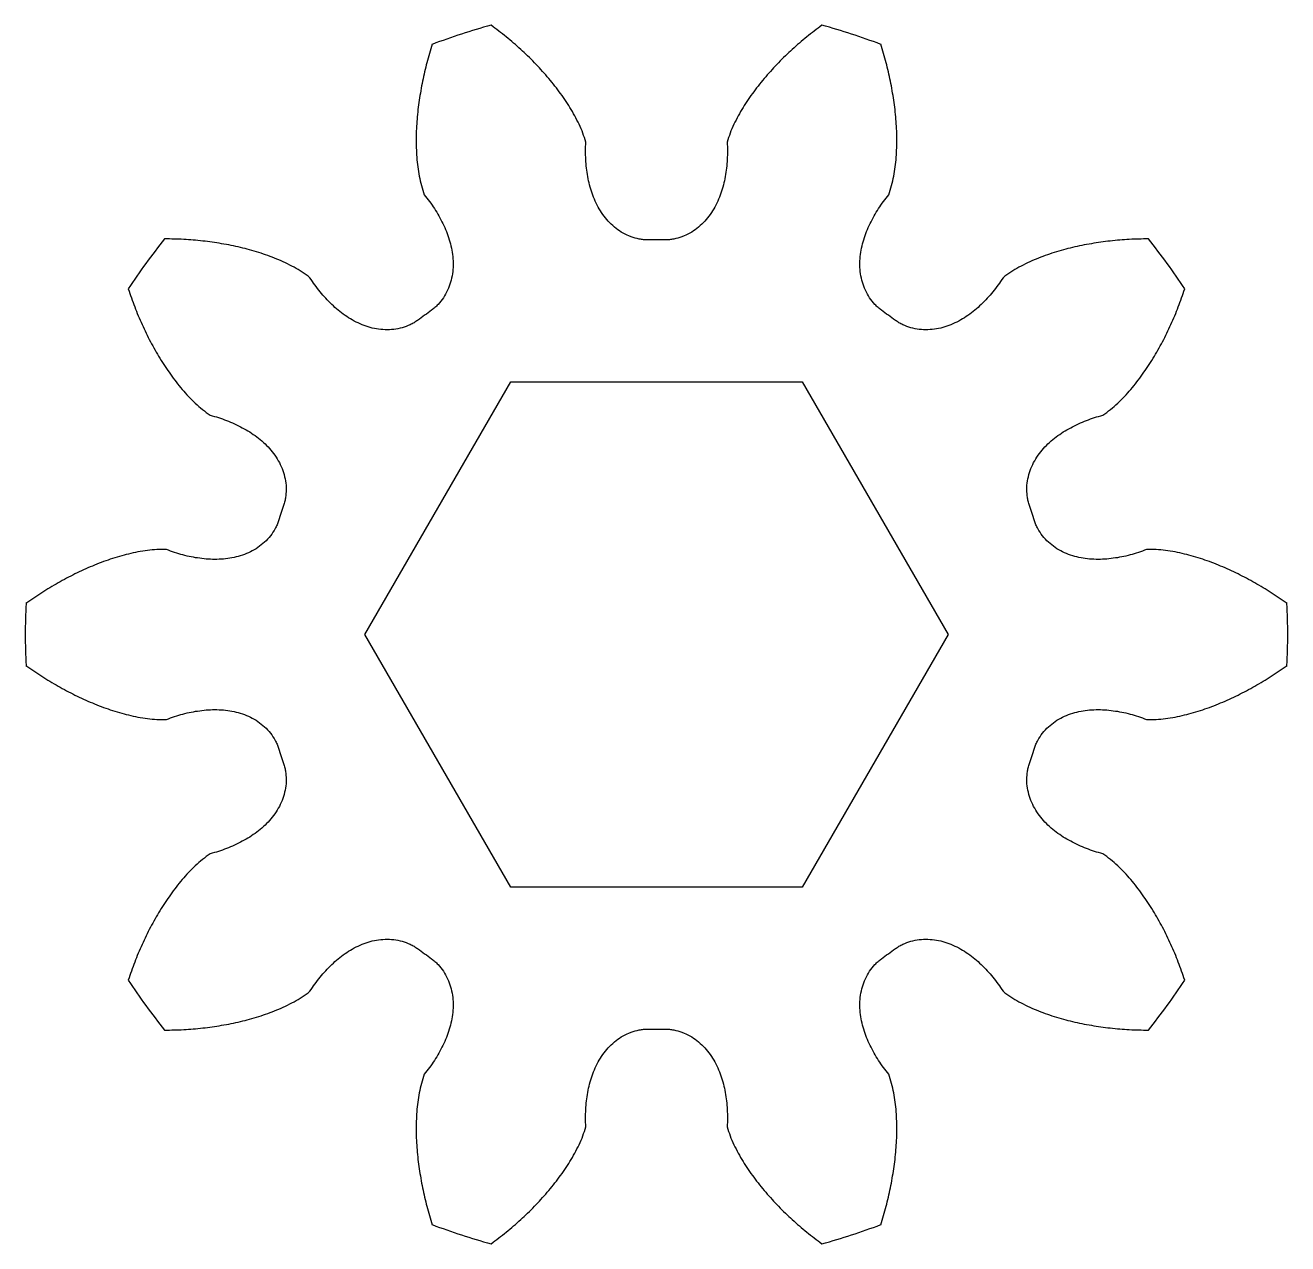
# Model space of a CAD drawing. Header units: millimetres. Extents: x -6 to 6, y -5.8 to 5.8.
import ezdxf

# ---------------------------------------------------------------- set-up
doc = ezdxf.new("R2010")
doc.units = ezdxf.units.MM

msp = doc.modelspace()

# ---------------------------------------------------------------- linework, layer by layer
msp.add_lwpolyline([(-1.386, 2.4), (1.386, 2.4), (2.771, 0), (1.386, -2.4), (-1.386, -2.4), (-2.771, 0)], close=True)
for start, end in [(105.1932, 110.8068), (69.1932, 74.8068), (141.1932, 146.8068), (33.1932, 38.8068), (177.1932, 182.8068), (357.1932, 2.8068), (213.1932, 218.8068), (321.1932, 326.8068), (249.1932, 254.8068), (285.1932, 290.8068)]:
    msp.add_arc((0, 0), 6, start, end)
for points, knots in [([(-0.672, 4.679), (-0.681, 4.708), (-0.698, 4.766), (-0.735, 4.849), (-0.776, 4.93), (-0.837, 5.035), (-0.923, 5.16), (-1.036, 5.302), (-1.159, 5.436), (-1.29, 5.562), (-1.427, 5.681), (-1.524, 5.754), (-1.572, 5.79)], [-0.1453178, -0.1453178, -0.1453178, -0.1453178, -0.1362387, -0.1271565, -0.1180736, -0.1089904, -0.0908275, -0.0726632, -0.0544979, -0.0363321, -0.018166, 0, 0, 0, 0]), ([(1.572, 5.79), (1.524, 5.754), (1.427, 5.681), (1.29, 5.562), (1.159, 5.436), (1.036, 5.302), (0.923, 5.16), (0.837, 5.035), (0.776, 4.93), (0.735, 4.849), (0.698, 4.766), (0.681, 4.708), (0.672, 4.679)], [-0.1453178, -0.1453178, -0.1453178, -0.1453178, -0.1271517, -0.1089856, -0.0908198, -0.0726546, -0.0544902, -0.0363274, -0.0272441, -0.0181612, -0.0090791, 0, 0, 0, 0]), ([(-2.131, 5.609), (-2.149, 5.551), (-2.184, 5.435), (-2.225, 5.258), (-2.257, 5.079), (-2.278, 4.898), (-2.287, 4.717), (-2.282, 4.565), (-2.27, 4.445), (-2.255, 4.355), (-2.236, 4.266), (-2.217, 4.209), (-2.207, 4.18)], [-0.1453178, -0.1453178, -0.1453178, -0.1453178, -0.1271517, -0.1089856, -0.0908198, -0.0726546, -0.0544902, -0.0363274, -0.0272441, -0.0181612, -0.0090791, 0, 0, 0, 0]), ([(2.207, 4.18), (2.217, 4.209), (2.236, 4.266), (2.255, 4.355), (2.27, 4.445), (2.282, 4.565), (2.287, 4.717), (2.278, 4.898), (2.257, 5.079), (2.225, 5.258), (2.184, 5.435), (2.149, 5.551), (2.131, 5.609)], [-0.1453178, -0.1453178, -0.1453178, -0.1453178, -0.1362387, -0.1271565, -0.1180736, -0.1089904, -0.0908275, -0.0726632, -0.0544979, -0.0363321, -0.018166, 0, 0, 0, 0]), ([(0.672, 4.679), (0.673, 4.651), (0.675, 4.597), (0.673, 4.515), (0.666, 4.433), (0.653, 4.352), (0.637, 4.272), (0.613, 4.193), (0.583, 4.117), (0.546, 4.044), (0.5, 3.975), (0.447, 3.913), (0.386, 3.858), (0.318, 3.813), (0.243, 3.778), (0.177, 3.76), (0.123, 3.751), (0.068, 3.749), (0, 3.751), (-0.068, 3.749), (-0.123, 3.751), (-0.177, 3.76), (-0.243, 3.778), (-0.318, 3.813), (-0.386, 3.858), (-0.447, 3.913), (-0.5, 3.975), (-0.546, 4.044), (-0.583, 4.117), (-0.613, 4.193), (-0.637, 4.272), (-0.653, 4.352), (-0.666, 4.433), (-0.673, 4.515), (-0.675, 4.597), (-0.673, 4.651), (-0.672, 4.679)], [-0.2621338, -0.2621338, -0.2621338, -0.2621338, -0.2539394, -0.2457452, -0.2375511, -0.2293578, -0.221165, -0.2129712, -0.2047794, -0.1965855, -0.1883922, -0.1802015, -0.1720124, -0.1638256, -0.155639, -0.147456, -0.1433576, -0.1392612, -0.1310669, -0.1228726, -0.1187762, -0.1146777, -0.1064948, -0.0983082, -0.0901213, -0.0819322, -0.0737416, -0.0655483, -0.0573544, -0.0491626, -0.0409688, -0.0327759, -0.0245827, -0.0163886, -0.0081944, 0, 0, 0, 0]), ([(-2.207, 4.18), (-2.19, 4.159), (-2.156, 4.116), (-2.11, 4.048), (-2.067, 3.978), (-2.03, 3.905), (-1.995, 3.83), (-1.969, 3.753), (-1.948, 3.673), (-1.935, 3.592), (-1.932, 3.51), (-1.938, 3.428), (-1.955, 3.348), (-1.984, 3.271), (-2.024, 3.199), (-2.067, 3.146), (-2.105, 3.107), (-2.148, 3.073), (-2.205, 3.034), (-2.259, 2.993), (-2.304, 2.962), (-2.353, 2.938), (-2.417, 2.913), (-2.498, 2.898), (-2.58, 2.894), (-2.662, 2.903), (-2.741, 2.922), (-2.818, 2.951), (-2.892, 2.988), (-2.961, 3.032), (-3.026, 3.081), (-3.087, 3.137), (-3.145, 3.195), (-3.198, 3.257), (-3.248, 3.322), (-3.278, 3.368), (-3.294, 3.39)], [-0.2621338, -0.2621338, -0.2621338, -0.2621338, -0.2539394, -0.2457452, -0.2375511, -0.2293578, -0.221165, -0.2129712, -0.2047794, -0.1965855, -0.1883922, -0.1802015, -0.1720124, -0.1638256, -0.155639, -0.147456, -0.1433576, -0.1392612, -0.1310669, -0.1228726, -0.1187762, -0.1146777, -0.1064948, -0.0983082, -0.0901213, -0.0819322, -0.0737416, -0.0655483, -0.0573544, -0.0491626, -0.0409688, -0.0327759, -0.0245827, -0.0163886, -0.0081944, 0, 0, 0, 0]), ([(3.294, 3.39), (3.278, 3.368), (3.248, 3.322), (3.198, 3.257), (3.145, 3.195), (3.087, 3.137), (3.026, 3.081), (2.961, 3.032), (2.892, 2.988), (2.818, 2.951), (2.741, 2.922), (2.662, 2.903), (2.58, 2.894), (2.498, 2.898), (2.417, 2.913), (2.353, 2.938), (2.304, 2.962), (2.259, 2.993), (2.205, 3.034), (2.148, 3.073), (2.105, 3.107), (2.067, 3.146), (2.024, 3.199), (1.984, 3.271), (1.955, 3.348), (1.938, 3.428), (1.932, 3.51), (1.935, 3.592), (1.948, 3.673), (1.969, 3.753), (1.995, 3.83), (2.03, 3.905), (2.067, 3.978), (2.11, 4.048), (2.156, 4.116), (2.19, 4.159), (2.207, 4.18)], [-0.2621338, -0.2621338, -0.2621338, -0.2621338, -0.2539394, -0.2457452, -0.2375511, -0.2293578, -0.221165, -0.2129712, -0.2047794, -0.1965855, -0.1883922, -0.1802015, -0.1720124, -0.1638256, -0.155639, -0.147456, -0.1433576, -0.1392612, -0.1310669, -0.1228726, -0.1187762, -0.1146777, -0.1064948, -0.0983082, -0.0901213, -0.0819322, -0.0737416, -0.0655483, -0.0573544, -0.0491626, -0.0409688, -0.0327759, -0.0245827, -0.0163886, -0.0081944, 0, 0, 0, 0]), ([(-3.294, 3.39), (-3.318, 3.409), (-3.366, 3.445), (-3.445, 3.491), (-3.526, 3.532), (-3.637, 3.581), (-3.779, 3.632), (-3.955, 3.68), (-4.133, 3.716), (-4.313, 3.741), (-4.494, 3.757), (-4.615, 3.759), (-4.676, 3.76)], [-0.1453178, -0.1453178, -0.1453178, -0.1453178, -0.1362387, -0.1271565, -0.1180736, -0.1089904, -0.0908275, -0.0726632, -0.0544979, -0.0363321, -0.018166, 0, 0, 0, 0]), ([(4.676, 3.76), (4.615, 3.759), (4.494, 3.757), (4.313, 3.741), (4.133, 3.716), (3.955, 3.68), (3.779, 3.632), (3.637, 3.581), (3.526, 3.532), (3.445, 3.491), (3.366, 3.445), (3.318, 3.409), (3.294, 3.39)], [-0.1453178, -0.1453178, -0.1453178, -0.1453178, -0.1271517, -0.1089856, -0.0908198, -0.0726546, -0.0544902, -0.0363274, -0.0272441, -0.0181612, -0.0090791, 0, 0, 0, 0]), ([(-5.021, 3.285), (-5.001, 3.228), (-4.962, 3.113), (-4.891, 2.946), (-4.812, 2.782), (-4.722, 2.624), (-4.622, 2.472), (-4.529, 2.352), (-4.449, 2.262), (-4.384, 2.198), (-4.317, 2.137), (-4.267, 2.102), (-4.242, 2.085)], [-0.1453178, -0.1453178, -0.1453178, -0.1453178, -0.1271517, -0.1089856, -0.0908198, -0.0726546, -0.0544902, -0.0363274, -0.0272441, -0.0181612, -0.0090791, 0, 0, 0, 0]), ([(4.242, 2.085), (4.267, 2.102), (4.317, 2.137), (4.384, 2.198), (4.449, 2.262), (4.529, 2.352), (4.622, 2.472), (4.722, 2.624), (4.812, 2.782), (4.891, 2.946), (4.962, 3.113), (5.001, 3.228), (5.021, 3.285)], [-0.1453178, -0.1453178, -0.1453178, -0.1453178, -0.1362387, -0.1271565, -0.1180736, -0.1089904, -0.0908275, -0.0726632, -0.0544979, -0.0363321, -0.018166, 0, 0, 0, 0]), ([(-4.242, 2.085), (-4.216, 2.077), (-4.163, 2.062), (-4.086, 2.035), (-4.01, 2.003), (-3.937, 1.966), (-3.866, 1.926), (-3.799, 1.879), (-3.735, 1.827), (-3.677, 1.769), (-3.626, 1.704), (-3.583, 1.635), (-3.55, 1.559), (-3.528, 1.48), (-3.518, 1.399), (-3.521, 1.33), (-3.53, 1.276), (-3.545, 1.223), (-3.567, 1.159), (-3.587, 1.094), (-3.606, 1.042), (-3.631, 0.994), (-3.668, 0.936), (-3.724, 0.876), (-3.788, 0.825), (-3.859, 0.784), (-3.936, 0.753), (-4.015, 0.731), (-4.096, 0.718), (-4.178, 0.713), (-4.26, 0.714), (-4.341, 0.724), (-4.422, 0.736), (-4.502, 0.755), (-4.58, 0.779), (-4.632, 0.798), (-4.657, 0.807)], [-0.2621338, -0.2621338, -0.2621338, -0.2621338, -0.2539394, -0.2457452, -0.2375511, -0.2293578, -0.221165, -0.2129712, -0.2047794, -0.1965855, -0.1883922, -0.1802015, -0.1720124, -0.1638256, -0.155639, -0.147456, -0.1433576, -0.1392612, -0.1310669, -0.1228726, -0.1187762, -0.1146777, -0.1064948, -0.0983082, -0.0901213, -0.0819322, -0.0737416, -0.0655483, -0.0573544, -0.0491626, -0.0409688, -0.0327759, -0.0245827, -0.0163886, -0.0081944, 0, 0, 0, 0]), ([(4.657, 0.807), (4.632, 0.798), (4.58, 0.779), (4.502, 0.755), (4.422, 0.736), (4.341, 0.724), (4.26, 0.714), (4.178, 0.713), (4.096, 0.718), (4.015, 0.731), (3.936, 0.753), (3.859, 0.784), (3.788, 0.825), (3.724, 0.876), (3.668, 0.936), (3.631, 0.994), (3.606, 1.042), (3.587, 1.094), (3.567, 1.159), (3.545, 1.223), (3.53, 1.276), (3.521, 1.33), (3.518, 1.399), (3.528, 1.48), (3.55, 1.559), (3.583, 1.635), (3.626, 1.704), (3.677, 1.769), (3.735, 1.827), (3.799, 1.879), (3.866, 1.926), (3.937, 1.966), (4.01, 2.003), (4.086, 2.035), (4.163, 2.062), (4.216, 2.077), (4.242, 2.085)], [-0.2621338, -0.2621338, -0.2621338, -0.2621338, -0.2539394, -0.2457452, -0.2375511, -0.2293578, -0.221165, -0.2129712, -0.2047794, -0.1965855, -0.1883922, -0.1802015, -0.1720124, -0.1638256, -0.155639, -0.147456, -0.1433576, -0.1392612, -0.1310669, -0.1228726, -0.1187762, -0.1146777, -0.1064948, -0.0983082, -0.0901213, -0.0819322, -0.0737416, -0.0655483, -0.0573544, -0.0491626, -0.0409688, -0.0327759, -0.0245827, -0.0163886, -0.0081944, 0, 0, 0, 0]), ([(-4.657, 0.807), (-4.688, 0.807), (-4.748, 0.809), (-4.839, 0.799), (-4.929, 0.785), (-5.047, 0.759), (-5.192, 0.717), (-5.363, 0.653), (-5.528, 0.577), (-5.688, 0.492), (-5.844, 0.398), (-5.943, 0.328), (-5.993, 0.294)], [-0.1453178, -0.1453178, -0.1453178, -0.1453178, -0.1362387, -0.1271565, -0.1180736, -0.1089904, -0.0908275, -0.0726632, -0.0544979, -0.0363321, -0.018166, 0, 0, 0, 0]), ([(5.993, 0.294), (5.943, 0.328), (5.844, 0.398), (5.688, 0.492), (5.528, 0.577), (5.363, 0.653), (5.192, 0.717), (5.047, 0.759), (4.929, 0.785), (4.839, 0.799), (4.748, 0.809), (4.688, 0.807), (4.657, 0.807)], [-0.1453178, -0.1453178, -0.1453178, -0.1453178, -0.1271517, -0.1089856, -0.0908198, -0.0726546, -0.0544902, -0.0363274, -0.0272441, -0.0181612, -0.0090791, 0, 0, 0, 0]), ([(-5.993, -0.294), (-5.943, -0.328), (-5.844, -0.398), (-5.688, -0.492), (-5.528, -0.577), (-5.363, -0.653), (-5.192, -0.717), (-5.047, -0.759), (-4.929, -0.785), (-4.839, -0.799), (-4.748, -0.809), (-4.688, -0.807), (-4.657, -0.807)], [-0.1453178, -0.1453178, -0.1453178, -0.1453178, -0.1271517, -0.1089856, -0.0908198, -0.0726546, -0.0544902, -0.0363274, -0.0272441, -0.0181612, -0.0090791, 0, 0, 0, 0]), ([(4.657, -0.807), (4.688, -0.807), (4.748, -0.809), (4.839, -0.799), (4.929, -0.785), (5.047, -0.759), (5.192, -0.717), (5.363, -0.653), (5.528, -0.577), (5.688, -0.492), (5.844, -0.398), (5.943, -0.328), (5.993, -0.294)], [-0.1453178, -0.1453178, -0.1453178, -0.1453178, -0.1362387, -0.1271565, -0.1180736, -0.1089904, -0.0908275, -0.0726632, -0.0544979, -0.0363321, -0.018166, 0, 0, 0, 0]), ([(-4.657, -0.807), (-4.632, -0.798), (-4.58, -0.779), (-4.502, -0.755), (-4.422, -0.736), (-4.341, -0.724), (-4.26, -0.714), (-4.178, -0.713), (-4.096, -0.718), (-4.015, -0.731), (-3.936, -0.753), (-3.859, -0.784), (-3.788, -0.825), (-3.724, -0.876), (-3.668, -0.936), (-3.631, -0.994), (-3.606, -1.042), (-3.587, -1.094), (-3.567, -1.159), (-3.545, -1.223), (-3.53, -1.276), (-3.521, -1.33), (-3.518, -1.399), (-3.528, -1.48), (-3.55, -1.559), (-3.583, -1.635), (-3.626, -1.704), (-3.677, -1.769), (-3.735, -1.827), (-3.799, -1.879), (-3.866, -1.926), (-3.937, -1.966), (-4.01, -2.003), (-4.086, -2.035), (-4.163, -2.062), (-4.216, -2.077), (-4.242, -2.085)], [-0.2621338, -0.2621338, -0.2621338, -0.2621338, -0.2539394, -0.2457452, -0.2375511, -0.2293578, -0.221165, -0.2129712, -0.2047794, -0.1965855, -0.1883922, -0.1802015, -0.1720124, -0.1638256, -0.155639, -0.147456, -0.1433576, -0.1392612, -0.1310669, -0.1228726, -0.1187762, -0.1146777, -0.1064948, -0.0983082, -0.0901213, -0.0819322, -0.0737416, -0.0655483, -0.0573544, -0.0491626, -0.0409688, -0.0327759, -0.0245827, -0.0163886, -0.0081944, 0, 0, 0, 0]), ([(4.242, -2.085), (4.216, -2.077), (4.163, -2.062), (4.086, -2.035), (4.01, -2.003), (3.937, -1.966), (3.866, -1.926), (3.799, -1.879), (3.735, -1.827), (3.677, -1.769), (3.626, -1.704), (3.583, -1.635), (3.55, -1.559), (3.528, -1.48), (3.518, -1.399), (3.521, -1.33), (3.53, -1.276), (3.545, -1.223), (3.567, -1.159), (3.587, -1.094), (3.606, -1.042), (3.631, -0.994), (3.668, -0.936), (3.724, -0.876), (3.788, -0.825), (3.859, -0.784), (3.936, -0.753), (4.015, -0.731), (4.096, -0.718), (4.178, -0.713), (4.26, -0.714), (4.341, -0.724), (4.422, -0.736), (4.502, -0.755), (4.58, -0.779), (4.632, -0.798), (4.657, -0.807)], [-0.2621338, -0.2621338, -0.2621338, -0.2621338, -0.2539394, -0.2457452, -0.2375511, -0.2293578, -0.221165, -0.2129712, -0.2047794, -0.1965855, -0.1883922, -0.1802015, -0.1720124, -0.1638256, -0.155639, -0.147456, -0.1433576, -0.1392612, -0.1310669, -0.1228726, -0.1187762, -0.1146777, -0.1064948, -0.0983082, -0.0901213, -0.0819322, -0.0737416, -0.0655483, -0.0573544, -0.0491626, -0.0409688, -0.0327759, -0.0245827, -0.0163886, -0.0081944, 0, 0, 0, 0]), ([(-4.242, -2.085), (-4.267, -2.102), (-4.317, -2.137), (-4.384, -2.198), (-4.449, -2.262), (-4.529, -2.352), (-4.622, -2.472), (-4.722, -2.624), (-4.812, -2.782), (-4.891, -2.946), (-4.962, -3.113), (-5.001, -3.228), (-5.021, -3.285)], [-0.1453178, -0.1453178, -0.1453178, -0.1453178, -0.1362387, -0.1271565, -0.1180736, -0.1089904, -0.0908275, -0.0726632, -0.0544979, -0.0363321, -0.018166, 0, 0, 0, 0]), ([(5.021, -3.285), (5.001, -3.228), (4.962, -3.113), (4.891, -2.946), (4.812, -2.782), (4.722, -2.624), (4.622, -2.472), (4.529, -2.352), (4.449, -2.262), (4.384, -2.198), (4.317, -2.137), (4.267, -2.102), (4.242, -2.085)], [-0.1453178, -0.1453178, -0.1453178, -0.1453178, -0.1271517, -0.1089856, -0.0908198, -0.0726546, -0.0544902, -0.0363274, -0.0272441, -0.0181612, -0.0090791, 0, 0, 0, 0]), ([(-3.294, -3.39), (-3.278, -3.368), (-3.248, -3.322), (-3.198, -3.257), (-3.145, -3.195), (-3.087, -3.137), (-3.026, -3.081), (-2.961, -3.032), (-2.892, -2.988), (-2.818, -2.951), (-2.741, -2.922), (-2.662, -2.903), (-2.58, -2.894), (-2.498, -2.898), (-2.417, -2.913), (-2.353, -2.938), (-2.304, -2.962), (-2.259, -2.993), (-2.205, -3.034), (-2.148, -3.073), (-2.105, -3.107), (-2.067, -3.146), (-2.024, -3.199), (-1.984, -3.271), (-1.955, -3.348), (-1.938, -3.428), (-1.932, -3.51), (-1.935, -3.592), (-1.948, -3.673), (-1.969, -3.753), (-1.995, -3.83), (-2.03, -3.905), (-2.067, -3.978), (-2.11, -4.048), (-2.156, -4.116), (-2.19, -4.159), (-2.207, -4.18)], [-0.2621338, -0.2621338, -0.2621338, -0.2621338, -0.2539394, -0.2457452, -0.2375511, -0.2293578, -0.221165, -0.2129712, -0.2047794, -0.1965855, -0.1883922, -0.1802015, -0.1720124, -0.1638256, -0.155639, -0.147456, -0.1433576, -0.1392612, -0.1310669, -0.1228726, -0.1187762, -0.1146777, -0.1064948, -0.0983082, -0.0901213, -0.0819322, -0.0737416, -0.0655483, -0.0573544, -0.0491626, -0.0409688, -0.0327759, -0.0245827, -0.0163886, -0.0081944, 0, 0, 0, 0]), ([(2.207, -4.18), (2.19, -4.159), (2.156, -4.116), (2.11, -4.048), (2.067, -3.978), (2.03, -3.905), (1.995, -3.83), (1.969, -3.753), (1.948, -3.673), (1.935, -3.592), (1.932, -3.51), (1.938, -3.428), (1.955, -3.348), (1.984, -3.271), (2.024, -3.199), (2.067, -3.146), (2.105, -3.107), (2.148, -3.073), (2.205, -3.034), (2.259, -2.993), (2.304, -2.962), (2.353, -2.938), (2.417, -2.913), (2.498, -2.898), (2.58, -2.894), (2.662, -2.903), (2.741, -2.922), (2.818, -2.951), (2.892, -2.988), (2.961, -3.032), (3.026, -3.081), (3.087, -3.137), (3.145, -3.195), (3.198, -3.257), (3.248, -3.322), (3.278, -3.368), (3.294, -3.39)], [-0.2621338, -0.2621338, -0.2621338, -0.2621338, -0.2539394, -0.2457452, -0.2375511, -0.2293578, -0.221165, -0.2129712, -0.2047794, -0.1965855, -0.1883922, -0.1802015, -0.1720124, -0.1638256, -0.155639, -0.147456, -0.1433576, -0.1392612, -0.1310669, -0.1228726, -0.1187762, -0.1146777, -0.1064948, -0.0983082, -0.0901213, -0.0819322, -0.0737416, -0.0655483, -0.0573544, -0.0491626, -0.0409688, -0.0327759, -0.0245827, -0.0163886, -0.0081944, 0, 0, 0, 0]), ([(-4.676, -3.76), (-4.615, -3.759), (-4.494, -3.757), (-4.313, -3.741), (-4.133, -3.716), (-3.955, -3.68), (-3.779, -3.632), (-3.637, -3.581), (-3.526, -3.532), (-3.445, -3.491), (-3.366, -3.445), (-3.318, -3.409), (-3.294, -3.39)], [-0.1453178, -0.1453178, -0.1453178, -0.1453178, -0.1271517, -0.1089856, -0.0908198, -0.0726546, -0.0544902, -0.0363274, -0.0272441, -0.0181612, -0.0090791, 0, 0, 0, 0]), ([(3.294, -3.39), (3.318, -3.409), (3.366, -3.445), (3.445, -3.491), (3.526, -3.532), (3.637, -3.581), (3.779, -3.632), (3.955, -3.68), (4.133, -3.716), (4.313, -3.741), (4.494, -3.757), (4.615, -3.759), (4.676, -3.76)], [-0.1453178, -0.1453178, -0.1453178, -0.1453178, -0.1362387, -0.1271565, -0.1180736, -0.1089904, -0.0908275, -0.0726632, -0.0544979, -0.0363321, -0.018166, 0, 0, 0, 0]), ([(-0.672, -4.679), (-0.673, -4.651), (-0.675, -4.597), (-0.673, -4.515), (-0.666, -4.433), (-0.653, -4.352), (-0.637, -4.272), (-0.613, -4.193), (-0.583, -4.117), (-0.546, -4.044), (-0.5, -3.975), (-0.447, -3.913), (-0.386, -3.858), (-0.318, -3.813), (-0.243, -3.778), (-0.177, -3.76), (-0.123, -3.751), (-0.068, -3.749), (0, -3.751), (0.068, -3.749), (0.123, -3.751), (0.177, -3.76), (0.243, -3.778), (0.318, -3.813), (0.386, -3.858), (0.447, -3.913), (0.5, -3.975), (0.546, -4.044), (0.583, -4.117), (0.613, -4.193), (0.637, -4.272), (0.653, -4.352), (0.666, -4.433), (0.673, -4.515), (0.675, -4.597), (0.673, -4.651), (0.672, -4.679)], [-0.2621338, -0.2621338, -0.2621338, -0.2621338, -0.2539394, -0.2457452, -0.2375511, -0.2293578, -0.221165, -0.2129712, -0.2047794, -0.1965855, -0.1883922, -0.1802015, -0.1720124, -0.1638256, -0.155639, -0.147456, -0.1433576, -0.1392612, -0.1310669, -0.1228726, -0.1187762, -0.1146777, -0.1064948, -0.0983082, -0.0901213, -0.0819322, -0.0737416, -0.0655483, -0.0573544, -0.0491626, -0.0409688, -0.0327759, -0.0245827, -0.0163886, -0.0081944, 0, 0, 0, 0]), ([(-2.207, -4.18), (-2.217, -4.209), (-2.236, -4.266), (-2.255, -4.355), (-2.27, -4.445), (-2.282, -4.565), (-2.287, -4.717), (-2.278, -4.898), (-2.257, -5.079), (-2.225, -5.258), (-2.184, -5.435), (-2.149, -5.551), (-2.131, -5.609)], [-0.1453178, -0.1453178, -0.1453178, -0.1453178, -0.1362387, -0.1271565, -0.1180736, -0.1089904, -0.0908275, -0.0726632, -0.0544979, -0.0363321, -0.018166, 0, 0, 0, 0]), ([(2.131, -5.609), (2.149, -5.551), (2.184, -5.435), (2.225, -5.258), (2.257, -5.079), (2.278, -4.898), (2.287, -4.717), (2.282, -4.565), (2.27, -4.445), (2.255, -4.355), (2.236, -4.266), (2.217, -4.209), (2.207, -4.18)], [-0.1453178, -0.1453178, -0.1453178, -0.1453178, -0.1271517, -0.1089856, -0.0908198, -0.0726546, -0.0544902, -0.0363274, -0.0272441, -0.0181612, -0.0090791, 0, 0, 0, 0]), ([(-1.572, -5.79), (-1.524, -5.754), (-1.427, -5.681), (-1.29, -5.562), (-1.159, -5.436), (-1.036, -5.302), (-0.923, -5.16), (-0.837, -5.035), (-0.776, -4.93), (-0.735, -4.849), (-0.698, -4.766), (-0.681, -4.708), (-0.672, -4.679)], [-0.1453178, -0.1453178, -0.1453178, -0.1453178, -0.1271517, -0.1089856, -0.0908198, -0.0726546, -0.0544902, -0.0363274, -0.0272441, -0.0181612, -0.0090791, 0, 0, 0, 0]), ([(0.672, -4.679), (0.681, -4.708), (0.698, -4.766), (0.735, -4.849), (0.776, -4.93), (0.837, -5.035), (0.923, -5.16), (1.036, -5.302), (1.159, -5.436), (1.29, -5.562), (1.427, -5.681), (1.524, -5.754), (1.572, -5.79)], [-0.1453178, -0.1453178, -0.1453178, -0.1453178, -0.1362387, -0.1271565, -0.1180736, -0.1089904, -0.0908275, -0.0726632, -0.0544979, -0.0363321, -0.018166, 0, 0, 0, 0])]:
    msp.add_open_spline(points, degree=3, knots=knots)

doc.saveas('drawing.dxf')
